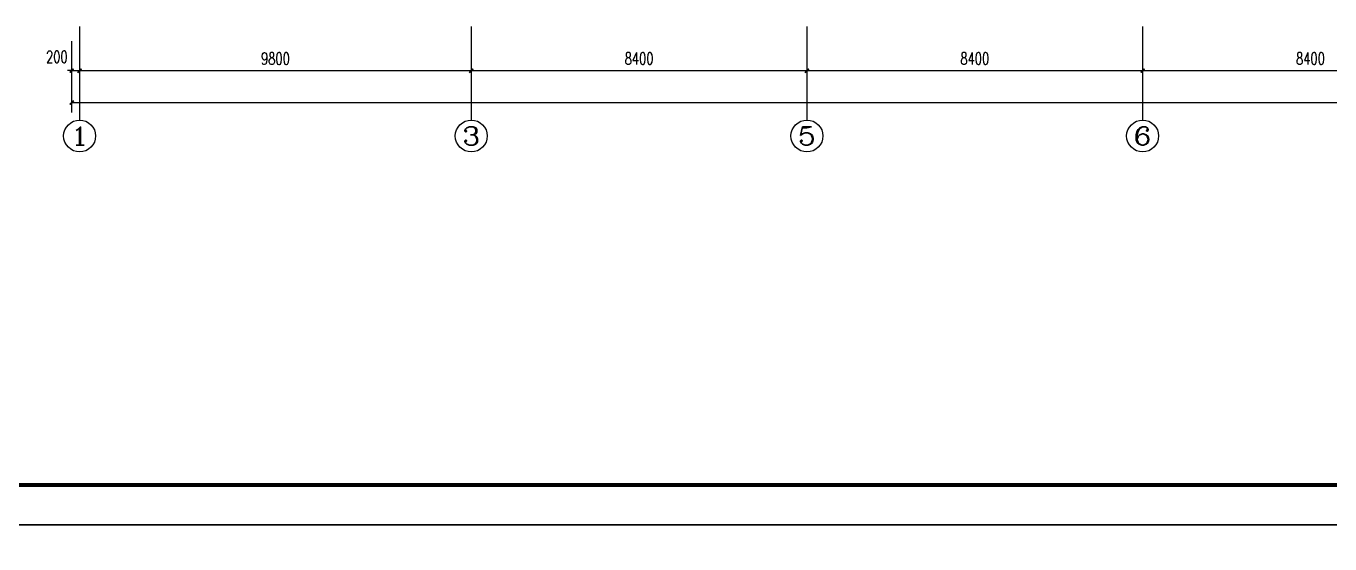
# Model space of a CAD drawing. Extents: x 2166032 to 5302137, y 581493 to 2416206.
# Drawn here: x 2326676 to 2359303, y 1151845 to 1164813 of the extents above; entities that cross this region are included whole.
import ezdxf
from ezdxf.enums import TextEntityAlignment as Align

# ---------------------------------------------------------------- set-up
doc = ezdxf.new("R2010")
doc.units = 0
doc.header["$LTSCALE"] = 1000
doc.header["$MEASUREMENT"] = 0
for name, color, linetype in [('AXIS', 3, 'Continuous'), ('AXIS_TEXT', 7, 'Continuous'), ('PUB_TITLE', 137, 'Continuous')]:
    doc.layers.add(name, color=color, linetype=linetype)
doc.styles.add('_TCH_AXIS', font='complex_.ttf')
doc.styles.add('COMPLEX', font='complex_.ttf')
doc.styles.add('DIM_FONT', font='simplex_.ttf', dxfattribs={"width": 0.7})
doc.dimstyles.new('DIMN', dxfattribs={"dimtxt": 300, "dimasz": 100, "dimexe": 250, "dimexo": 300, "dimgap": 150, "dimtad": 1, "dimdec": 0, "dimzin": 0, "dimdsep": 46, "dimtxsty": 'DIM_FONT', "dimblk": 'ARCHTICK', "dimcen": 0.09, "dimclrt": 7, "dimazin": 2, "dimtfac": 1, "dimtdec": 0, "dimtix": 1, "dimtmove": 2, "dimatfit": 3, "dimldrblk": 'ARCHTICK', "dimfxl": 1, "dimtolj": 1, "dimtzin": 0, "dimarcsym": 0})

# ---------------------------------------------------------------- blocks, each defined once
blk = doc.blocks.new('_ArchTick')
at = {"color": 0, "linetype": 'ByBlock', "const_width": 0.4}
blk.add_lwpolyline([(-0.5, -0.5), (0.5, 0.5)], dxfattribs=at)
blk = doc.blocks.new('*D2428')
at = {"layer": 'AXIS', "color": 0, "lineweight": -2}
for p, q in [((2327816, 1164434), (2327816, 1163447)), ((2328016, 1164434), (2328016, 1163447)), ((2327816, 1163697), (2327716, 1163697)), ((2327816, 1163697), (2328016, 1163697)), ((2328016, 1163697), (2328116, 1163697))]:
    blk.add_line(p, q, dxfattribs=at)
at = {"layer": 'Defpoints', "color": 0}
for p in [(2327816, 1164734), (2328016, 1164734), (2328016, 1163697)]:
    blk.add_point(p, dxfattribs=at)
at = {"layer": 'AXIS', "color": 0, "lineweight": -2, "xscale": 100, "yscale": 100, "zscale": 100}
blk.add_blockref('_ArchTick', (2327816, 1163697), dxfattribs=at)
at = {"layer": 'AXIS', "color": 0, "lineweight": -2, "xscale": 100, "yscale": 100, "zscale": 100, "rotation": 180}
blk.add_blockref('_ArchTick', (2328016, 1163697), dxfattribs=at)
at = {"layer": 'AXIS', "color": 7, "insert": (2327446, 1164042), "char_height": 300, "attachment_point": 5, "style": 'DIM_FONT'}
blk.add_mtext('\\A1;200', dxfattribs=at)
blk = doc.blocks.new('*D2429')
at = {"layer": 'AXIS', "color": 0, "lineweight": -2}
for p, q in [((2328016, 1164434), (2328016, 1163447)), ((2337816, 1164434), (2337816, 1163447)), ((2328016, 1163697), (2337816, 1163697))]:
    blk.add_line(p, q, dxfattribs=at)
at = {"layer": 'Defpoints', "color": 0}
for p in [(2328016, 1164734), (2337816, 1164734), (2337816, 1163697)]:
    blk.add_point(p, dxfattribs=at)
at = {"layer": 'AXIS', "color": 0, "lineweight": -2, "xscale": 100, "yscale": 100, "zscale": 100, "rotation": 180}
blk.add_blockref('_ArchTick', (2328016, 1163697), dxfattribs=at)
at = {"layer": 'AXIS', "color": 0, "lineweight": -2, "xscale": 100, "yscale": 100, "zscale": 100}
blk.add_blockref('_ArchTick', (2337816, 1163697), dxfattribs=at)
at = {"layer": 'AXIS', "color": 7, "insert": (2332916, 1163998), "char_height": 300, "attachment_point": 5, "style": 'DIM_FONT'}
blk.add_mtext('\\A1;9800', dxfattribs=at)
blk = doc.blocks.new('*D2430')
at = {"layer": 'AXIS', "color": 0, "lineweight": -2}
for p, q in [((2337816, 1164434), (2337816, 1163447)), ((2346216, 1164434), (2346216, 1163447)), ((2337816, 1163697), (2346216, 1163697))]:
    blk.add_line(p, q, dxfattribs=at)
at = {"layer": 'Defpoints', "color": 0}
for p in [(2337816, 1164734), (2346216, 1164734), (2346216, 1163697)]:
    blk.add_point(p, dxfattribs=at)
at = {"layer": 'AXIS', "color": 0, "lineweight": -2, "xscale": 100, "yscale": 100, "zscale": 100, "rotation": 180}
blk.add_blockref('_ArchTick', (2337816, 1163697), dxfattribs=at)
at = {"layer": 'AXIS', "color": 0, "lineweight": -2, "xscale": 100, "yscale": 100, "zscale": 100}
blk.add_blockref('_ArchTick', (2346216, 1163697), dxfattribs=at)
at = {"layer": 'AXIS', "color": 7, "insert": (2342016, 1164001), "char_height": 300, "attachment_point": 5, "style": 'DIM_FONT'}
blk.add_mtext('\\A1;8400', dxfattribs=at)
blk = doc.blocks.new('*D2431')
at = {"layer": 'AXIS', "color": 0, "lineweight": -2}
for p, q in [((2346216, 1164434), (2346216, 1163447)), ((2354616, 1164434), (2354616, 1163447)), ((2346216, 1163697), (2354616, 1163697))]:
    blk.add_line(p, q, dxfattribs=at)
at = {"layer": 'Defpoints', "color": 0}
for p in [(2346216, 1164734), (2354616, 1164734), (2354616, 1163697)]:
    blk.add_point(p, dxfattribs=at)
at = {"layer": 'AXIS', "color": 0, "lineweight": -2, "xscale": 100, "yscale": 100, "zscale": 100, "rotation": 180}
blk.add_blockref('_ArchTick', (2346216, 1163697), dxfattribs=at)
at = {"layer": 'AXIS', "color": 0, "lineweight": -2, "xscale": 100, "yscale": 100, "zscale": 100}
blk.add_blockref('_ArchTick', (2354616, 1163697), dxfattribs=at)
at = {"layer": 'AXIS', "color": 7, "insert": (2350416, 1164001), "char_height": 300, "attachment_point": 5, "style": 'DIM_FONT'}
blk.add_mtext('\\A1;8400', dxfattribs=at)
blk = doc.blocks.new('*D2432')
at = {"layer": 'AXIS', "color": 0, "lineweight": -2}
for p, q in [((2354616, 1164434), (2354616, 1163447)), ((2363016, 1164434), (2363016, 1163447)), ((2354616, 1163697), (2363016, 1163697))]:
    blk.add_line(p, q, dxfattribs=at)
at = {"layer": 'Defpoints', "color": 0}
for p in [(2354616, 1164734), (2363016, 1164734), (2363016, 1163697)]:
    blk.add_point(p, dxfattribs=at)
at = {"layer": 'AXIS', "color": 0, "lineweight": -2, "xscale": 100, "yscale": 100, "zscale": 100, "rotation": 180}
blk.add_blockref('_ArchTick', (2354616, 1163697), dxfattribs=at)
at = {"layer": 'AXIS', "color": 0, "lineweight": -2, "xscale": 100, "yscale": 100, "zscale": 100}
blk.add_blockref('_ArchTick', (2363016, 1163697), dxfattribs=at)
at = {"layer": 'AXIS', "color": 7, "insert": (2358816, 1164001), "char_height": 300, "attachment_point": 5, "style": 'DIM_FONT'}
blk.add_mtext('\\A1;8400', dxfattribs=at)
blk = doc.blocks.new('*D2441')
at = {"layer": 'AXIS', "color": 0, "lineweight": -2}
for p, q in [((2327816, 1164134), (2327816, 1162647)), ((2405646, 1164134), (2405646, 1162647)), ((2327816, 1162897), (2405646, 1162897))]:
    blk.add_line(p, q, dxfattribs=at)
at = {"layer": 'Defpoints', "color": 0}
for p in [(2327816, 1164434), (2405646, 1164434), (2405646, 1162897)]:
    blk.add_point(p, dxfattribs=at)
at = {"layer": 'AXIS', "color": 0, "lineweight": -2, "xscale": 100, "yscale": 100, "zscale": 100, "rotation": 180}
blk.add_blockref('_ArchTick', (2327816, 1162897), dxfattribs=at)
at = {"layer": 'AXIS', "color": 0, "lineweight": -2, "xscale": 100, "yscale": 100, "zscale": 100}
blk.add_blockref('_ArchTick', (2405646, 1162897), dxfattribs=at)
at = {"layer": 'AXIS', "color": 7, "insert": (2366731, 1163198), "char_height": 300, "attachment_point": 5, "style": 'DIM_FONT'}
blk.add_mtext('\\A1;77830', dxfattribs=at)
blk = doc.blocks.new('_AXISO')
blk.add_circle((0, 0), 0.5)
at = {"layer": 'AXIS_TEXT', "style": 'COMPLEX', "width": 1.171875}
blk.add_attdef('A', text='', height=0.56, dxfattribs=at).set_placement((-0.25, -0.28), (0.25, -0.28), align=Align.FIT)

msp = doc.modelspace()

# ---------------------------------------------------------------- linework, layer by layer
msp.add_circle((2604640.5, 1020101.3), 438608.5)
at = {"layer": 'AXIS'}
for p, q in [((2328016.5, 1164802.9), (2328016.5, 1162460.2)), ((2337816.5, 1164802.9), (2337816.5, 1162460.2)), ((2346216.5, 1164802.9), (2346216.5, 1162460.2)), ((2354616.5, 1164802.9), (2354616.5, 1162460.2))]:
    msp.add_line(p, q, dxfattribs=at)
at = {"layer": 'PUB_TITLE'}
for points in [[(2314031.7, 1152319.6), (2419131.7, 1152319.6), (2419131.7, 1211719.6), (2314031.7, 1211719.6)], [(2313973.2, 1092919.6), (2419073.2, 1092919.6), (2419073.2, 1152319.6), (2313973.2, 1152319.6)]]:
    msp.add_lwpolyline(points, close=True, dxfattribs=at)
at = {"layer": 'PUB_TITLE', "const_width": 100}
msp.add_lwpolyline([(2316531.7, 1153319.6), (2418131.7, 1153319.6), (2418131.7, 1210719.6), (2316531.7, 1210719.6)], close=True, dxfattribs=at)

# ---------------------------------------------------------------- block references
at = {"layer": 'AXIS'}
ref = msp.add_blockref('_AXISO', (2328016.5, 1162060.2), dxfattribs=dict(at, xscale=800, yscale=800, zscale=800))
ref.add_attrib('A', '1', dxfattribs={"layer": 'AXIS_TEXT', "height": 452.5, "style": '_TCH_AXIS', "width": 1.388087}).set_placement((2327790.2, 1161833.9), (2328242.8, 1161833.9), align=Align.FIT)
ref = msp.add_blockref('_AXISO', (2337816.5, 1162060.2), dxfattribs=dict(at, xscale=800, yscale=800, zscale=800))
ref.add_attrib('A', '3', dxfattribs={"layer": 'AXIS_TEXT', "height": 452.5, "style": '_TCH_AXIS', "width": 1.049113}).set_placement((2337590.2, 1161833.9), (2338042.8, 1161833.9), align=Align.FIT)
ref = msp.add_blockref('_AXISO', (2346216.5, 1162060.2), dxfattribs=dict(at, xscale=800, yscale=800, zscale=800))
ref.add_attrib('A', '5', dxfattribs={"layer": 'AXIS_TEXT', "height": 452.5, "style": '_TCH_AXIS', "width": 1.049113}).set_placement((2345990.2, 1161833.9), (2346442.8, 1161833.9), align=Align.FIT)
ref = msp.add_blockref('_AXISO', (2354616.5, 1162060.2), dxfattribs=dict(at, xscale=800, yscale=800, zscale=800))
ref.add_attrib('A', '6', dxfattribs={"layer": 'AXIS_TEXT', "height": 452.5, "style": '_TCH_AXIS', "width": 1.049113}).set_placement((2354390.2, 1161833.9), (2354842.8, 1161833.9), align=Align.FIT)

# ---------------------------------------------------------------- dimensions: what is measured, and where the dimension line sits
dim = msp.add_linear_dim(base=(2328016.5, 1163696.6), p1=(2327816.5, 1164734), p2=(2328016.5, 1164734), angle=0, dimstyle='DIMN', dxfattribs=at)
dim.commit()
dim.dimension.update_dxf_attribs({"geometry": '*D2428', "text_midpoint": (2327446.5, 1164041.6), "dimtype": 161})
for p1, p2, distance, picture, middle in [((2328016.5, 1164734), (2337816.5, 1164734), -1037.4, '*D2429', (2332916.5, 1163998)), ((2337816.5, 1164734), (2346216.5, 1164734), -1037.4, '*D2430', (2342016.5, 1164001.4)), ((2346216.5, 1164734), (2354616.5, 1164734), -1037.4, '*D2431', (2350416.5, 1164001.4)), ((2354616.5, 1164734), (2363016.5, 1164734), -1037.4, '*D2432', (2358816.5, 1164001.4)), ((2327816.5, 1164434), (2405646.5, 1164434), -1537.4, '*D2441', (2366731.5, 1163198))]:
    dim = msp.add_aligned_dim(p1=p1, p2=p2, distance=distance, dimstyle='DIMN', dxfattribs=at)
    dim.commit()
    dim.dimension.update_dxf_attribs({"geometry": picture, "text_midpoint": middle})

doc.saveas('drawing.dxf')
